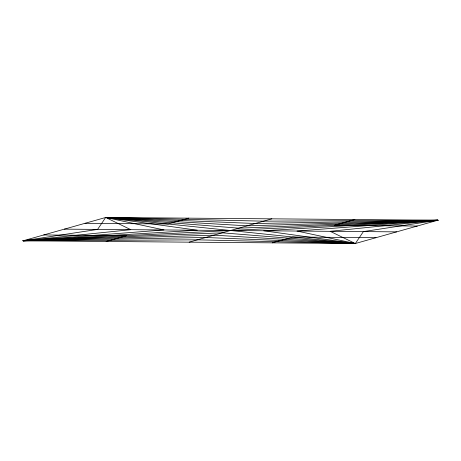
<?xml version="1.0" encoding="UTF-8"?>
<svg xmlns="http://www.w3.org/2000/svg" width="461" height="461" viewBox="0 0 461 461"><rect width="100%" height="100%" fill="white"/><g stroke="black" fill="none" stroke-linecap="round" stroke-linejoin="round"><path stroke-width="0.69" d="M105.684 217.471L97.594 229.405L23.05 240.792L355.316 243.529L437.95 220.208L105.684 217.471L23.05 240.792L197.446 239.829L355.316 243.529L363.406 231.595L437.95 220.208L263.554 221.171L105.684 217.471L130.82 229.682L23.05 240.792L205.71 237.496L355.316 243.529L330.18 231.318L437.95 220.208L255.29 223.504L105.684 217.471L164.047 229.953L23.05 240.792L213.973 235.162L355.316 243.529L296.953 231.047L437.95 220.208L247.027 225.838L105.684 217.471L197.273 230.229L23.05 240.792L222.237 232.834L355.316 243.529L263.727 230.771L437.95 220.208L238.763 228.166L105.684 217.471L355.316 243.529M106.116 241.478L126.775 235.646L43.709 234.96M188.751 218.157L168.092 223.988L85.026 223.303M189.183 242.158L271.817 218.842M272.249 242.843L292.908 237.012L375.974 237.697M354.884 219.522L334.225 225.354L417.291 226.04M23.05 240.792L437.95 220.208M64.367 229.134L396.633 231.866"/></g></svg>
